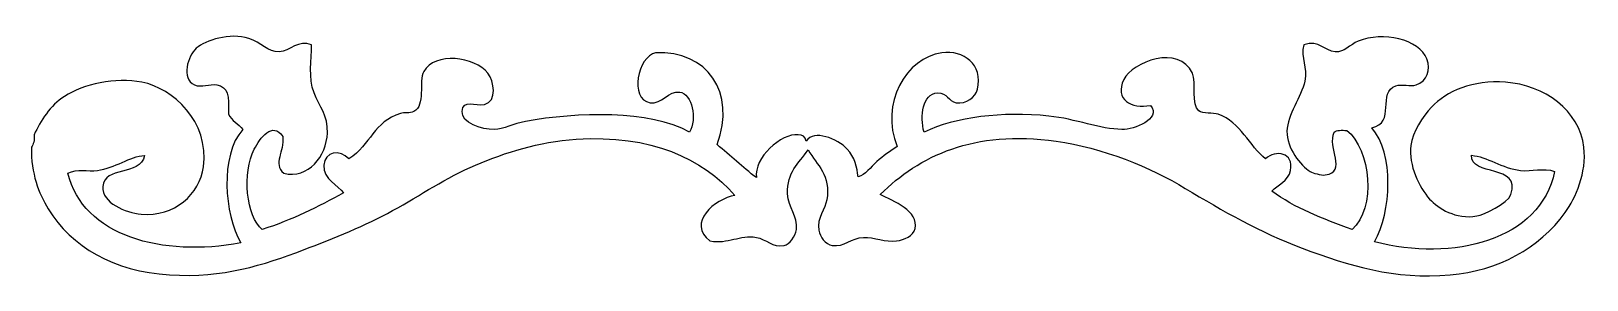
# Model space of a CAD drawing. Header units: centimetres. Extents: x -6.8 to 6.8, y -1.1 to 1.1.
import ezdxf

# ---------------------------------------------------------------- set-up
doc = ezdxf.new("R2010")
doc.units = ezdxf.units.CM
doc.header["$MEASUREMENT"] = 0
doc.layers.add('Layer 1', color=7, linetype='Continuous')

msp = doc.modelspace()

# ---------------------------------------------------------------- linework, layer by layer
at = {"layer": 'Layer 1'}
msp.add_open_spline([(-4.34685, 0.97488), (-4.3437, 0.84431), (-4.37577, 0.68371), (-4.32343, 0.55327), (-4.32343, 0.55327), (-4.27377, 0.42955), (-4.20058, 0.35621), (-4.20633, 0.20193), (-4.20633, 0.20193), (-4.21369, 0.00429), (-4.37458, -0.20714), (-4.58889, -0.14938), (-4.58889, -0.14938), (-4.68729, -0.06508), (-4.58222, 0.03731), (-4.5967, 0.17071), (-4.5967, 0.17071), (-4.68491, 0.30996), (-4.79842, 0.15446), (-4.84652, 0.06141), (-4.84652, 0.06141), (-4.95225, -0.14303), (-4.91999, -0.53258), (-4.77625, -0.64127), (-4.77625, -0.64127), (-4.51505, -0.55893), (-4.28651, -0.44397), (-4.06576, -0.32115), (-4.06576, -0.32115), (-4.1091, -0.25445), (-4.24351, -0.20846), (-4.23753, -0.07914), (-4.23753, -0.07914), (-4.23205, 0.039), (-4.095, 0.06196), (-4.0189, -0.0245), (-4.0189, -0.0245), (-3.82343, 0.10221), (-3.8012, 0.3016), (-3.56607, 0.37367), (-3.56607, 0.37367), (-3.53429, 0.38341), (-3.48688, 0.37042), (-3.44897, 0.38928), (-3.44897, 0.38928), (-3.34692, 0.44005), (-3.40883, 0.65587), (-3.36309, 0.74062), (-3.36309, 0.74062), (-3.26943, 0.91408), (-2.91359, 0.87238), (-2.80096, 0.72501), (-2.80096, 0.72501), (-2.74931, 0.65744), (-2.71624, 0.47929), (-2.83221, 0.45175), (-2.83221, 0.45175), (-2.91278, 0.43262), (-3.01742, 0.50731), (-3.02739, 0.38928), (-3.02739, 0.38928), (-3.03549, 0.29318), (-2.85742, 0.22952), (-2.74632, 0.23315), (-2.74632, 0.23315), (-2.66634, 0.23574), (-2.57302, 0.28525), (-2.47306, 0.30342), (-2.47306, 0.30342), (-2.02173, 0.38541), (-1.38194, 0.4033), (-1.0365, 0.20973), (-1.0365, 0.20973), (-0.96694, 0.32541), (-1.01168, 0.54498), (-1.12238, 0.56104), (-1.12238, 0.56104), (-1.21948, 0.57514), (-1.28015, 0.45137), (-1.38003, 0.46735), (-1.38003, 0.46735), (-1.56733, 0.4973), (-1.48819, 0.87391), (-1.33317, 0.90455), (-1.33317, 0.90455), (-0.88573, 0.92413), (-0.62366, 0.5599), (-0.79445, 0.10038), (-0.79445, 0.10038), (-0.6788, 0.00521), (-0.57059, -0.09734), (-0.45094, -0.18849), (-0.45094, -0.18849), (-0.47512, -0.01598), (-0.23488, 0.20235), (-0.08399, 0.18627), (-0.08399, 0.18627), (-0.04499, 0.18212), (-0.02356, 0.17561), (-0.01372, 0.13161), (-0.01372, 0.13161), (0.05182, 0.23403), (0.25854, 0.15463), (0.34543, 0.06136), (0.34543, 0.06136), (0.40882, -0.00669), (0.43142, -0.10226), (0.43912, -0.18068), (0.43912, -0.18068), (0.5049, -0.16734), (0.54921, -0.09506), (0.60306, -0.04794), (0.60306, -0.04794), (0.66005, 0.00191), (0.72339, 0.0435), (0.78263, 0.08478), (0.78263, 0.08478), (0.62547, 0.45353), (0.86269, 0.8653), (1.173, 0.90456), (1.173, 0.90456), (1.36207, 0.92848), (1.53654, 0.80508), (1.48531, 0.58447), (1.48531, 0.58447), (1.46941, 0.51608), (1.38371, 0.45395), (1.29793, 0.46737), (1.29793, 0.46737), (1.22512, 0.47872), (1.227, 0.55688), (1.13399, 0.55325), (1.13399, 0.55325), (1.00461, 0.54822), (0.97804, 0.34907), (1.01686, 0.20974), (1.01686, 0.20974), (1.29436, 0.34306), (1.69951, 0.3918), (2.10991, 0.35029), (2.10991, 0.35029), (2.34372, 0.32661), (2.56169, 0.23469), (2.7501, 0.23319), (2.7501, 0.23319), (2.85445, 0.23234), (3.09771, 0.32193), (2.99995, 0.44398), (2.99995, 0.44398), (2.83281, 0.40903), (2.68181, 0.49679), (2.76571, 0.67038), (2.76571, 0.67038), (2.8395, 0.82304), (3.24963, 0.98259), (3.36687, 0.72502), (3.36687, 0.72502), (3.40362, 0.64432), (3.356, 0.4467), (3.42153, 0.39712), (3.42153, 0.39712), (3.46267, 0.36598), (3.54319, 0.38339), (3.59327, 0.36587), (3.59327, 0.36587), (3.7865, 0.29832), (3.86912, 0.08631), (4.00708, -0.0245), (4.00708, -0.0245), (4.09611, 0.05951), (4.25801, 0.03119), (4.22568, -0.12599), (4.22568, -0.12599), (4.207, -0.21682), (4.10955, -0.25802), (4.06174, -0.30556), (4.06174, -0.30556), (4.25891, -0.45452), (4.50957, -0.54998), (4.76442, -0.64126), (4.76442, -0.64126), (4.97659, -0.46076), (4.9296, 0.06168), (4.71756, 0.22536), (4.71756, 0.22536), (4.67605, 0.22525), (4.62937, 0.23025), (4.60823, 0.20975), (4.60823, 0.20975), (4.54457, 0.07349), (4.72528, -0.13849), (4.53018, -0.16501), (4.53018, -0.16501), (4.4906, -0.17041), (4.42154, -0.14773), (4.39744, -0.13379), (4.39744, -0.13379), (4.31328, -0.085), (4.19122, 0.07293), (4.19445, 0.21755), (4.19445, 0.21755), (4.19776, 0.36535), (4.31899, 0.51666), (4.35058, 0.65475), (4.35058, 0.65475), (4.37865, 0.77736), (4.30886, 0.85589), (4.34277, 0.97487), (4.34277, 0.97487), (4.4753, 1.02046), (4.52459, 0.91955), (4.61603, 0.9124), (4.61603, 0.9124), (4.69813, 0.90597), (4.74308, 0.975), (4.81902, 1.00609), (4.81902, 1.00609), (5.03349, 1.09388), (5.35194, 1.02363), (5.42021, 0.84996), (5.42021, 0.84996), (5.45693, 0.75646), (5.42058, 0.65359), (5.32652, 0.62353), (5.32652, 0.62353), (5.27329, 0.60654), (5.20344, 0.63398), (5.14695, 0.61572), (5.14695, 0.61572), (4.98571, 0.56362), (5.14936, 0.28332), (4.93613, 0.24877), (4.93613, 0.24877), (5.13436, 0.02499), (5.10954, -0.49175), (4.95957, -0.75056), (4.95957, -0.75056), (5.64323, -0.92865), (6.41814, -0.73786), (6.53665, -0.13379), (6.53665, -0.13379), (6.44029, -0.09953), (6.33739, -0.13757), (6.23997, -0.12598), (6.23997, -0.12598), (6.07736, -0.10667), (5.94295, -0.00361), (5.81058, 0.00674), (5.81058, 0.00674), (5.79769, -0.18143), (6.25074, -0.06507), (6.15409, -0.33679), (6.15409, -0.33679), (6.12562, -0.41683), (5.91279, -0.51485), (5.85741, -0.52417), (5.85741, -0.52417), (5.67154, -0.55536), (5.52046, -0.45953), (5.4436, -0.37582), (5.4436, -0.37582), (5.3501, -0.27398), (5.25826, -0.08065), (5.27966, 0.09262), (5.27966, 0.09262), (5.29413, 0.20999), (5.3852, 0.34911), (5.45921, 0.42832), (5.45921, 0.42832), (5.5897, 0.56799), (5.82267, 0.66851), (6.10723, 0.64692), (6.10723, 0.64692), (6.44785, 0.62107), (6.75641, 0.4012), (6.79427, 0.07698), (6.79427, 0.07698), (6.82017, -0.14456), (6.7209, -0.36691), (6.63033, -0.49296), (6.63033, -0.49296), (6.40215, -0.81049), (6.04446, -1.00173), (5.62319, -1.03946), (5.62319, -1.03946), (5.13331, -1.08335), (4.73826, -0.95863), (4.32718, -0.80522), (4.32718, -0.80522), (3.96158, -0.66883), (3.63098, -0.47864), (3.30441, -0.28214), (3.30441, -0.28214), (3.004, -0.10138), (2.57937, 0.07616), (2.17234, 0.13164), (2.17234, 0.13164), (1.45246, 0.2298), (0.97465, 0.00419), (0.63429, -0.3368), (0.63429, -0.3368), (0.74584, -0.39271), (0.97476, -0.48343), (0.93877, -0.63348), (0.93877, -0.63348), (0.92329, -0.69801), (0.84312, -0.73355), (0.77483, -0.74278), (0.77483, -0.74278), (0.68278, -0.75522), (0.57944, -0.70759), (0.48596, -0.71153), (0.48596, -0.71153), (0.38224, -0.71595), (0.3162, -0.79855), (0.2127, -0.7818), (0.2127, -0.7818), (0.15309, -0.77217), (0.10496, -0.707), (0.0956, -0.64906), (0.0956, -0.64906), (0.07785, -0.53923), (0.15323, -0.46084), (0.16585, -0.38363), (0.16585, -0.38363), (0.20173, -0.16442), (0.08227, -0.08198), (0.00191, 0.05359), (0.00191, 0.05359), (-0.08175, -0.06926), (-0.18428, -0.13818), (-0.17766, -0.32894), (-0.17766, -0.32894), (-0.17335, -0.45303), (-0.08675, -0.52799), (-0.09958, -0.64125), (-0.09958, -0.64125), (-0.10672, -0.7043), (-0.1621, -0.77193), (-0.20888, -0.7818), (-0.20888, -0.7818), (-0.30741, -0.80252), (-0.367, -0.72611), (-0.45092, -0.71153), (-0.45092, -0.71153), (-0.59578, -0.68645), (-0.69717, -0.77048), (-0.8569, -0.74278), (-0.8569, -0.74278), (-1.0633, -0.58898), (-0.81658, -0.37313), (-0.63827, -0.34461), (-0.63827, -0.34461), (-0.92092, -0.02261), (-1.37143, 0.19247), (-2.02799, 0.14725), (-2.02799, 0.14725), (-2.36261, 0.1242), (-2.6437, 0.03314), (-2.91022, -0.07915), (-2.91022, -0.07915), (-3.16591, -0.18689), (-3.38927, -0.34141), (-3.63629, -0.47735), (-3.63629, -0.47735), (-3.87412, -0.60821), (-4.14125, -0.71743), (-4.41702, -0.82086), (-4.41702, -0.82086), (-4.77058, -0.95337), (-5.11147, -1.06833), (-5.58822, -1.03942), (-5.58822, -1.03942), (-6.0777, -1.00976), (-6.44693, -0.79447), (-6.65002, -0.46168), (-6.65002, -0.46168), (-6.73572, -0.32124), (-6.80049, -0.15749), (-6.79835, 0.07701), (-6.79835, 0.07701), (-6.78134, 0.10426), (-6.76663, 0.13379), (-6.77493, 0.18631), (-6.77493, 0.18631), (-6.71627, 0.31217), (-6.63325, 0.44166), (-6.50947, 0.52201), (-6.50947, 0.52201), (-6.34461, 0.62906), (-6.06285, 0.69338), (-5.83023, 0.64692), (-5.83023, 0.64692), (-5.55972, 0.59289), (-5.23931, 0.30582), (-5.29154, -0.09479), (-5.29154, -0.09479), (-5.32228, -0.33067), (-5.54533, -0.53633), (-5.83806, -0.50857), (-5.83806, -0.50857), (-5.97292, -0.49582), (-6.18345, -0.40991), (-6.17376, -0.26656), (-6.17376, -0.26656), (-6.16156, -0.08577), (-5.84811, -0.18171), (-5.80681, 0.0067), (-5.80681, 0.0067), (-5.93619, -0.00325), (-6.06406, -0.10495), (-6.22062, -0.12602), (-6.22062, -0.12602), (-6.30359, -0.13719), (-6.39874, -0.1079), (-6.47827, -0.14944), (-6.47827, -0.14944), (-6.34981, -0.69916), (-5.64663, -0.89043), (-4.96364, -0.7584), (-4.96364, -0.7584), (-5.10895, -0.50837), (-5.15052, 0.00569), (-4.94803, 0.23313), (-4.94803, 0.23313), (-4.98303, 0.28401), (-5.045, 0.30793), (-5.07297, 0.36585), (-5.07297, 0.36585), (-5.06757, 0.53431), (-5.07488, 0.60416), (-5.17446, 0.6235), (-5.17446, 0.6235), (-5.23984, 0.6362), (-5.30802, 0.59633), (-5.36964, 0.6235), (-5.36964, 0.6235), (-5.49347, 0.67814), (-5.42645, 0.87888), (-5.35403, 0.94362), (-5.35403, 0.94362), (-5.2741, 1.01506), (-5.0609, 1.08205), (-4.89339, 1.0295), (-4.89339, 1.0295), (-4.7906, 0.99725), (-4.72384, 0.90925), (-4.62793, 0.9124), (-4.62793, 0.9124), (-4.53817, 0.91538), (-4.45401, 1.02537), (-4.34685, 0.97488)], degree=3, knots=[0, 0, 0, 0, 0.00877193, 0.00877193, 0.00877193, 0.00877193, 0.01754386, 0.01754386, 0.01754386, 0.01754386, 0.02631579, 0.02631579, 0.02631579, 0.02631579, 0.03508772, 0.03508772, 0.03508772, 0.03508772, 0.04385965, 0.04385965, 0.04385965, 0.04385965, 0.05263158, 0.05263158, 0.05263158, 0.05263158, 0.06140351, 0.06140351, 0.06140351, 0.06140351, 0.07017544, 0.07017544, 0.07017544, 0.07017544, 0.07894737, 0.07894737, 0.07894737, 0.07894737, 0.0877193, 0.0877193, 0.0877193, 0.0877193, 0.09649123, 0.09649123, 0.09649123, 0.09649123, 0.10526316, 0.10526316, 0.10526316, 0.10526316, 0.11403509, 0.11403509, 0.11403509, 0.11403509, 0.12280702, 0.12280702, 0.12280702, 0.12280702, 0.13157895, 0.13157895, 0.13157895, 0.13157895, 0.14035088, 0.14035088, 0.14035088, 0.14035088, 0.14912281, 0.14912281, 0.14912281, 0.14912281, 0.15789474, 0.15789474, 0.15789474, 0.15789474, 0.16666667, 0.16666667, 0.16666667, 0.16666667, 0.1754386, 0.1754386, 0.1754386, 0.1754386, 0.18421053, 0.18421053, 0.18421053, 0.18421053, 0.19298246, 0.19298246, 0.19298246, 0.19298246, 0.20175439, 0.20175439, 0.20175439, 0.20175439, 0.21052632, 0.21052632, 0.21052632, 0.21052632, 0.21929825, 0.21929825, 0.21929825, 0.21929825, 0.22807018, 0.22807018, 0.22807018, 0.22807018, 0.23684211, 0.23684211, 0.23684211, 0.23684211, 0.24561404, 0.24561404, 0.24561404, 0.24561404, 0.25438596, 0.25438596, 0.25438596, 0.25438596, 0.26315789, 0.26315789, 0.26315789, 0.26315789, 0.27192982, 0.27192982, 0.27192982, 0.27192982, 0.28070175, 0.28070175, 0.28070175, 0.28070175, 0.28947368, 0.28947368, 0.28947368, 0.28947368, 0.29824561, 0.29824561, 0.29824561, 0.29824561, 0.30701754, 0.30701754, 0.30701754, 0.30701754, 0.31578947, 0.31578947, 0.31578947, 0.31578947, 0.3245614, 0.3245614, 0.3245614, 0.3245614, 0.33333333, 0.33333333, 0.33333333, 0.33333333, 0.34210526, 0.34210526, 0.34210526, 0.34210526, 0.35087719, 0.35087719, 0.35087719, 0.35087719, 0.35964912, 0.35964912, 0.35964912, 0.35964912, 0.36842105, 0.36842105, 0.36842105, 0.36842105, 0.37719298, 0.37719298, 0.37719298, 0.37719298, 0.38596491, 0.38596491, 0.38596491, 0.38596491, 0.39473684, 0.39473684, 0.39473684, 0.39473684, 0.40350877, 0.40350877, 0.40350877, 0.40350877, 0.4122807, 0.4122807, 0.4122807, 0.4122807, 0.42105263, 0.42105263, 0.42105263, 0.42105263, 0.42982456, 0.42982456, 0.42982456, 0.42982456, 0.43859649, 0.43859649, 0.43859649, 0.43859649, 0.44736842, 0.44736842, 0.44736842, 0.44736842, 0.45614035, 0.45614035, 0.45614035, 0.45614035, 0.46491228, 0.46491228, 0.46491228, 0.46491228, 0.47368421, 0.47368421, 0.47368421, 0.47368421, 0.48245614, 0.48245614, 0.48245614, 0.48245614, 0.49122807, 0.49122807, 0.49122807, 0.49122807, 0.5, 0.5, 0.5, 0.5, 0.50877193, 0.50877193, 0.50877193, 0.50877193, 0.51754386, 0.51754386, 0.51754386, 0.51754386, 0.52631579, 0.52631579, 0.52631579, 0.52631579, 0.53508772, 0.53508772, 0.53508772, 0.53508772, 0.54385965, 0.54385965, 0.54385965, 0.54385965, 0.55263158, 0.55263158, 0.55263158, 0.55263158, 0.56140351, 0.56140351, 0.56140351, 0.56140351, 0.57017544, 0.57017544, 0.57017544, 0.57017544, 0.57894737, 0.57894737, 0.57894737, 0.57894737, 0.5877193, 0.5877193, 0.5877193, 0.5877193, 0.59649123, 0.59649123, 0.59649123, 0.59649123, 0.60526316, 0.60526316, 0.60526316, 0.60526316, 0.61403509, 0.61403509, 0.61403509, 0.61403509, 0.62280702, 0.62280702, 0.62280702, 0.62280702, 0.63157895, 0.63157895, 0.63157895, 0.63157895, 0.64035088, 0.64035088, 0.64035088, 0.64035088, 0.64912281, 0.64912281, 0.64912281, 0.64912281, 0.65789474, 0.65789474, 0.65789474, 0.65789474, 0.66666667, 0.66666667, 0.66666667, 0.66666667, 0.6754386, 0.6754386, 0.6754386, 0.6754386, 0.68421053, 0.68421053, 0.68421053, 0.68421053, 0.69298246, 0.69298246, 0.69298246, 0.69298246, 0.70175439, 0.70175439, 0.70175439, 0.70175439, 0.71052632, 0.71052632, 0.71052632, 0.71052632, 0.71929825, 0.71929825, 0.71929825, 0.71929825, 0.72807018, 0.72807018, 0.72807018, 0.72807018, 0.73684211, 0.73684211, 0.73684211, 0.73684211, 0.74561404, 0.74561404, 0.74561404, 0.74561404, 0.75438596, 0.75438596, 0.75438596, 0.75438596, 0.76315789, 0.76315789, 0.76315789, 0.76315789, 0.77192982, 0.77192982, 0.77192982, 0.77192982, 0.78070175, 0.78070175, 0.78070175, 0.78070175, 0.78947368, 0.78947368, 0.78947368, 0.78947368, 0.79824561, 0.79824561, 0.79824561, 0.79824561, 0.80701754, 0.80701754, 0.80701754, 0.80701754, 0.81578947, 0.81578947, 0.81578947, 0.81578947, 0.8245614, 0.8245614, 0.8245614, 0.8245614, 0.83333333, 0.83333333, 0.83333333, 0.83333333, 0.84210526, 0.84210526, 0.84210526, 0.84210526, 0.85087719, 0.85087719, 0.85087719, 0.85087719, 0.85964912, 0.85964912, 0.85964912, 0.85964912, 0.86842105, 0.86842105, 0.86842105, 0.86842105, 0.87719298, 0.87719298, 0.87719298, 0.87719298, 0.88596491, 0.88596491, 0.88596491, 0.88596491, 0.89473684, 0.89473684, 0.89473684, 0.89473684, 0.90350877, 0.90350877, 0.90350877, 0.90350877, 0.9122807, 0.9122807, 0.9122807, 0.9122807, 0.92105263, 0.92105263, 0.92105263, 0.92105263, 0.92982456, 0.92982456, 0.92982456, 0.92982456, 0.93859649, 0.93859649, 0.93859649, 0.93859649, 0.94736842, 0.94736842, 0.94736842, 0.94736842, 0.95614035, 0.95614035, 0.95614035, 0.95614035, 0.96491228, 0.96491228, 0.96491228, 0.96491228, 0.97368421, 0.97368421, 0.97368421, 0.97368421, 0.98245614, 0.98245614, 0.98245614, 0.98245614, 1, 1, 1, 1], dxfattribs=at)

doc.saveas('drawing.dxf')
